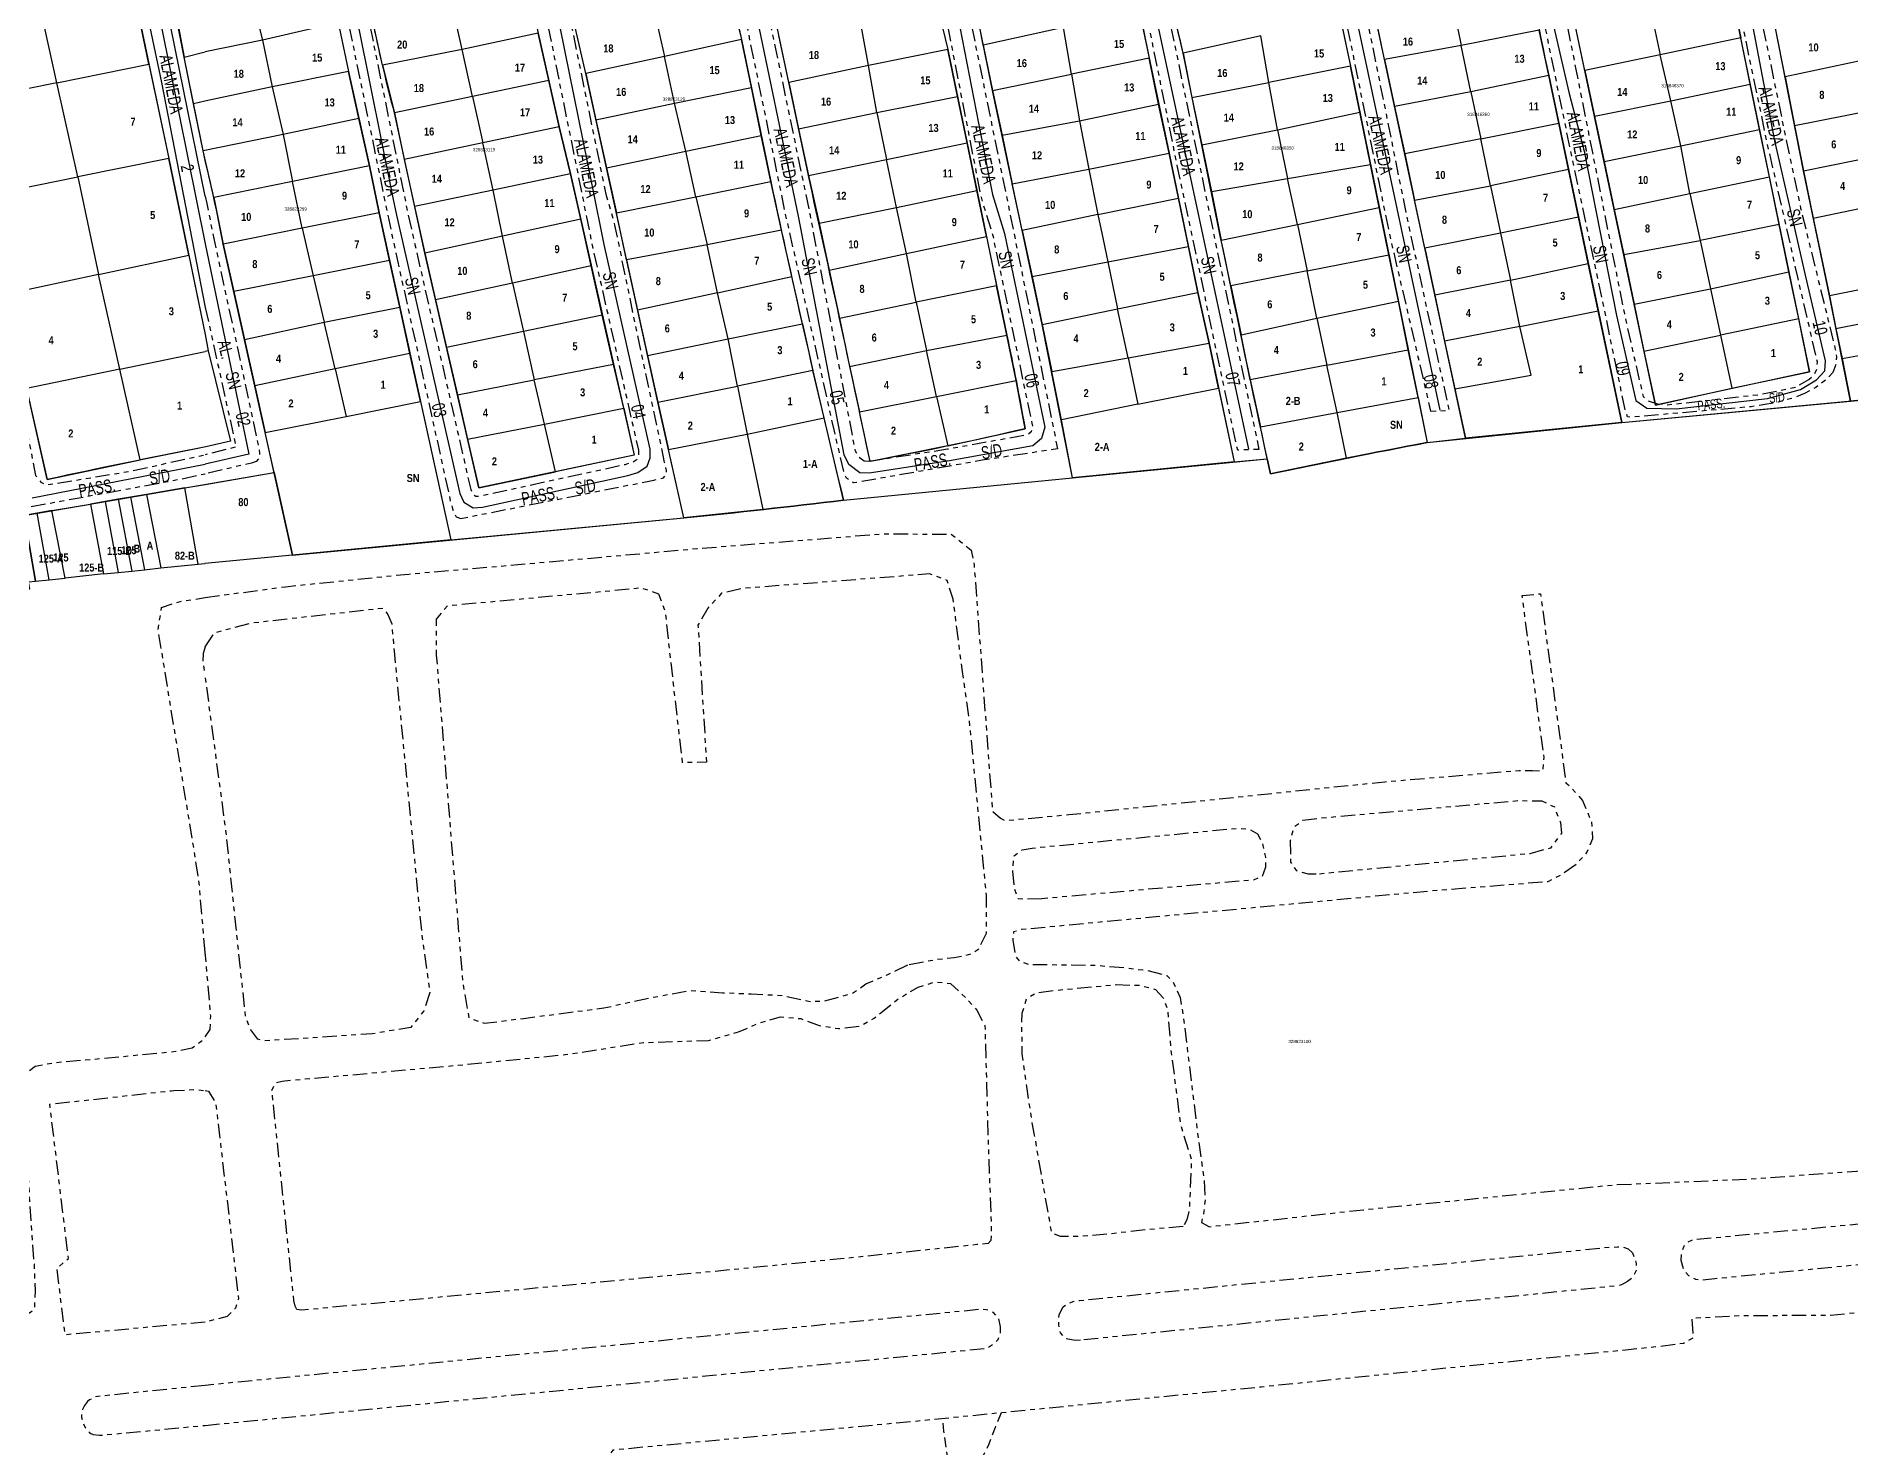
# Model space of a CAD drawing. Extents: x 205316 to 208372, y 4848714 to 4853250.
# Drawn here: x 205744 to 206310, y 4852124 to 4852565 of the extents above; entities that cross this region are included whole.
import ezdxf
from ezdxf.enums import TextEntityAlignment as Align

# ---------------------------------------------------------------- set-up
doc = ezdxf.new("R2010")
doc.units = 0
doc.header["$LTSCALE"] = 1.5
doc.header["$MEASUREMENT"] = 0
doc.linetypes.add('TRACO_15', pattern=[3, 2, -1])
doc.linetypes.add('TRACO_25', pattern=[8, 3, -1, 1, -1, 1, -1])
for name, color, linetype in [('CD-MALHA-LOTES', 40, 'CONTINUOUS'), ('CD_TXT_QUADRA', 7, 'CONTINUOUS'), ('RU-QUADRAS', 6, 'CONTINUOUS'), ('SV-CAMINHO-TRILHA', 20, 'CONTINUOUS'), ('SV-EIXO-RUA-N-PAV', 6, 'CONTINUOUS'), ('SV-EIXO-RUA-PAV', 20, 'CONTINUOUS'), ('SV-RUA-NAO-PAV-S-GUIA-C-GUIA', 7, 'CONTINUOUS'), ('SV-RUA-PAVIM-S-GUIA-C-GUIA', 7, 'CONTINUOUS'), ('SV-TXT-RUA-N-PAV-S-GUIA-C-GUIA', 7, 'CONTINUOUS'), ('SV-TXT-RUA-PAV-S-GUIA-C-GUIA', 7, 'CONTINUOUS'), ('Th_NmrPort', 7, 'CONTINUOUS')]:
    doc.layers.add(name, color=color, linetype=linetype)
doc.styles.add('ARIAL', font='arial.ttf')
doc.styles.add('ROMANS', font='arial.ttf', dxfattribs={"height": 0.2})
doc.styles.get("Standard").update_dxf_attribs({"font": 'swisscbo.ttf'})

msp = doc.modelspace()

# ---------------------------------------------------------------- linework, layer by layer
at = {"layer": 'CD-MALHA-LOTES', "linetype": 'Continuous'}
for p, q in [((205750, 4852550.11), (205746.13, 4852567.62)), ((205778.69, 4852555.94), (205776.28, 4852567.53)), ((205787.97, 4852567.53), (205789.78, 4852558.12)), ((205838.14, 4852567.53), (205841.09, 4852553.61)), ((205851.73, 4852555.56), (205849.04, 4852567.53)), ((205876.58, 4852560.54), (205874.99, 4852567.45)), ((205900.32, 4852565.56), (205876.58, 4852560.54)), ((205903.67, 4852550.82), (205900.32, 4852565.56)), ((205915.23, 4852553.02), (205911.87, 4852567.45)), ((205937.72, 4852567.45), (205939.75, 4852558.33)), ((205962.94, 4852567.47), (205963.86, 4852563.61)), ((205978.62, 4852550.2), (205975.5, 4852564.9)), ((206003.54, 4852555.48), (206001.32, 4852567.53)), ((206026.66, 4852567.34), (206028.31, 4852560.53)), ((206039.37, 4852561.86), (206038.3, 4852567.34)), ((206064.42, 4852567.34), (206039.37, 4852561.86)), ((206066.94, 4852552.76), (206064.42, 4852567.34)), ((206089.16, 4852567.55), (206091.18, 4852557.84)), ((206101.82, 4852559.4), (206099.97, 4852567.34)), ((206126.05, 4852564.78), (206101.82, 4852559.4)), ((206128.57, 4852550.2), (206126.05, 4852564.78)), ((206151.47, 4852567.55), (206154.04, 4852555.25)), ((206164.71, 4852557.36), (206162.6, 4852567.41)), ((206187.51, 4852567.41), (206188.69, 4852561.75)), ((206213.06, 4852566.57), (206188.69, 4852561.75)), ((206215.98, 4852552.4), (206213.06, 4852566.57)), ((206227.32, 4852553.94), (206224.35, 4852567.69)), ((206248.89, 4852567.57), (206250.77, 4852558.85)), ((206275.96, 4852564.15), (206250.77, 4852558.85)), ((206275.26, 4852567.57), (206275.96, 4852564.15)), ((206278.95, 4852549.68), (206275.96, 4852564.15)), ((206289.81, 4852551.98), (206286.92, 4852566.7)), ((205789.78, 4852558.12), (205796.32, 4852559.74)), ((205792.67, 4852543.54), (205789.78, 4852558.12)), ((205814.21, 4852563.37), (205796.32, 4852559.74)), ((205814.21, 4852563.37), (205817.24, 4852548.88)), ((205876.58, 4852560.54), (205851.73, 4852555.56)), ((205879.81, 4852545.86), (205876.58, 4852560.54)), ((205939.75, 4852558.33), (205915.23, 4852553.02)), ((205963.86, 4852563.61), (205939.75, 4852558.33)), ((205942.95, 4852543.74), (205939.75, 4852558.33)), ((205966.97, 4852548.67), (205963.86, 4852563.61)), ((206028.31, 4852560.53), (206003.54, 4852555.48)), ((206031.34, 4852545.8), (206028.31, 4852560.53)), ((206039.37, 4852561.86), (206042.21, 4852547.71)), ((206101.82, 4852559.4), (206104.52, 4852545.51)), ((206188.69, 4852561.75), (206164.71, 4852557.36)), ((206191.71, 4852547.28), (206188.69, 4852561.75)), ((206250.77, 4852558.85), (206227.32, 4852553.94)), ((206254.11, 4852544.48), (206250.77, 4852558.85)), ((205750, 4852550.11), (205778.69, 4852555.94)), ((205778.69, 4852555.94), (205784.92, 4852526.45)), ((205841.09, 4852553.61), (205817.24, 4852548.88)), ((205844.29, 4852538.94), (205841.09, 4852553.61)), ((205851.73, 4852555.56), (205855.41, 4852540.67)), ((205915.23, 4852553.02), (205918.29, 4852538.57)), ((206003.54, 4852555.48), (205978.62, 4852550.2)), ((206006.15, 4852540.77), (206003.54, 4852555.48)), ((206042.21, 4852547.71), (206066.94, 4852552.76)), ((206091.18, 4852557.84), (206066.94, 4852552.76)), ((206066.94, 4852552.76), (206069.37, 4852538.23)), ((206094.13, 4852543.46), (206091.18, 4852557.84)), ((206154.04, 4852555.25), (206128.57, 4852550.2)), ((206156.94, 4852540.9), (206154.04, 4852555.25)), ((206164.71, 4852557.36), (206167.84, 4852542.72)), ((206227.32, 4852553.94), (206230.27, 4852539.63)), ((206314.37, 4852557.2), (206289.81, 4852551.98)), ((205750, 4852550.11), (205720.36, 4852544.05)), ((205756.48, 4852520.71), (205750, 4852550.11)), ((205817.24, 4852548.88), (205796.23, 4852544.35)), ((205817.24, 4852548.88), (205820.64, 4852533.99)), ((205903.67, 4852550.82), (205879.81, 4852545.86)), ((205906.93, 4852536.37), (205903.67, 4852550.82)), ((205942.95, 4852543.74), (205966.97, 4852548.67)), ((205969.98, 4852533.62), (205966.97, 4852548.67)), ((205978.62, 4852550.2), (205981.69, 4852535.69)), ((206042.21, 4852547.71), (206045.22, 4852533.7)), ((206104.52, 4852545.51), (206128.57, 4852550.2)), ((206131.27, 4852535.44), (206128.57, 4852550.2)), ((206191.71, 4852547.28), (206167.84, 4852542.72)), ((206215.98, 4852552.4), (206191.71, 4852547.28)), ((206191.71, 4852547.28), (206194.79, 4852532.55)), ((206219.12, 4852537.49), (206215.98, 4852552.4)), ((206254.11, 4852544.48), (206278.95, 4852549.68)), ((206281.86, 4852535.53), (206278.95, 4852549.68)), ((206289.81, 4852551.98), (206292.79, 4852536.81)), ((205796.23, 4852544.35), (205792.67, 4852543.54)), ((205795.69, 4852528.81), (205792.67, 4852543.54)), ((205879.81, 4852545.86), (205855.41, 4852540.67)), ((205879.81, 4852545.86), (205883.01, 4852531.33)), ((205918.29, 4852538.57), (205942.95, 4852543.74)), ((205946.44, 4852528.75), (205942.95, 4852543.74)), ((206006.15, 4852540.77), (206031.34, 4852545.8)), ((206034.31, 4852531.31), (206031.34, 4852545.8)), ((206069.37, 4852538.23), (206094.13, 4852543.46)), ((206097.42, 4852528.13), (206094.13, 4852543.46)), ((206104.52, 4852545.51), (206107.64, 4852530.67)), ((206167.84, 4852542.72), (206171.03, 4852527.86)), ((206230.27, 4852539.63), (206254.11, 4852544.48)), ((206257.22, 4852530.36), (206254.11, 4852544.48)), ((206292.79, 4852536.81), (206317.51, 4852541.7)), ((205844.29, 4852538.94), (205820.64, 4852533.99)), ((205847.66, 4852524.12), (205844.29, 4852538.94)), ((205855.41, 4852540.67), (205858.5, 4852526.13)), ((205906.93, 4852536.37), (205883.01, 4852531.33)), ((205910.44, 4852521.61), (205906.93, 4852536.37)), ((205918.29, 4852538.57), (205921.64, 4852523.54)), ((205981.69, 4852535.69), (206006.15, 4852540.77)), ((205981.69, 4852535.69), (205984.74, 4852521.09)), ((206006.15, 4852540.77), (206009.09, 4852526.11)), ((206045.22, 4852533.7), (206069.37, 4852538.23)), ((206069.37, 4852538.23), (206072.29, 4852523.16)), ((206131.27, 4852535.44), (206156.94, 4852540.9)), ((206160.29, 4852524.58), (206156.94, 4852540.9)), ((206194.79, 4852532.55), (206219.12, 4852537.49)), ((206222.18, 4852523.04), (206219.12, 4852537.49)), ((206230.27, 4852539.63), (206233.3, 4852525.46)), ((206257.22, 4852530.36), (206281.86, 4852535.53)), ((206284.92, 4852520.67), (206281.86, 4852535.53)), ((206292.79, 4852536.81), (206295.62, 4852522.55)), ((205820.64, 4852533.99), (205795.69, 4852528.81)), ((205820.64, 4852533.99), (205823.62, 4852519.29)), ((205883.01, 4852531.33), (205858.5, 4852526.13)), ((205886.26, 4852516.58), (205883.01, 4852531.33)), ((205946.44, 4852528.75), (205969.98, 4852533.62)), ((205972.99, 4852519.29), (205969.98, 4852533.62)), ((206009.09, 4852526.11), (206034.31, 4852531.31)), ((206037.34, 4852516.46), (206034.31, 4852531.31)), ((206045.22, 4852533.7), (206048.39, 4852518.57)), ((206107.64, 4852530.67), (206131.27, 4852535.44)), ((206107.64, 4852530.67), (206110.66, 4852516.13)), ((206131.27, 4852535.44), (206134.44, 4852520.2)), ((206194.79, 4852532.55), (206171.03, 4852527.86)), ((206197.84, 4852517.93), (206194.79, 4852532.55)), ((206233.3, 4852525.46), (206257.22, 4852530.36)), ((206260.12, 4852515.47), (206257.22, 4852530.36)), ((205784.92, 4852526.45), (205756.48, 4852520.71)), ((205791.16, 4852496.23), (205784.92, 4852526.45)), ((205798.97, 4852514.26), (205795.69, 4852528.81)), ((205847.66, 4852524.12), (205823.62, 4852519.29)), ((205850.69, 4852509.46), (205847.66, 4852524.12)), ((205858.5, 4852526.13), (205861.74, 4852511.48)), ((205921.64, 4852523.54), (205946.44, 4852528.75)), ((205949.61, 4852514.5), (205946.44, 4852528.75)), ((205984.74, 4852521.09), (206009.09, 4852526.11)), ((206012.3, 4852511.16), (206009.09, 4852526.11)), ((206072.29, 4852523.16), (206097.42, 4852528.13)), ((206100.36, 4852514.01), (206097.42, 4852528.13)), ((206134.44, 4852520.2), (206160.29, 4852524.58)), ((206163.06, 4852511.1), (206160.29, 4852524.58)), ((206171.03, 4852527.86), (206174.09, 4852513.45)), ((206233.3, 4852525.46), (206236.43, 4852510.53)), ((206295.62, 4852522.55), (206320.28, 4852527.63)), ((205726.97, 4852514.75), (205756.48, 4852520.71)), ((205756.48, 4852520.71), (205763.01, 4852490.18)), ((205823.62, 4852519.29), (205798.97, 4852514.26)), ((205826.64, 4852504.63), (205823.62, 4852519.29)), ((205910.44, 4852521.61), (205886.26, 4852516.58)), ((205913.63, 4852507.47), (205910.44, 4852521.61)), ((205921.64, 4852523.54), (205924.76, 4852509.43)), ((205949.61, 4852514.5), (205972.99, 4852519.29)), ((205976.34, 4852504.03), (205972.99, 4852519.29)), ((205984.74, 4852521.09), (205988.07, 4852506.25)), ((206048.39, 4852518.57), (206072.29, 4852523.16)), ((206051.48, 4852503.94), (206048.39, 4852518.57)), ((206072.29, 4852523.16), (206075.16, 4852508.96)), ((206110.66, 4852516.13), (206134.44, 4852520.2)), ((206137.49, 4852505.84), (206134.44, 4852520.2)), ((206222.18, 4852523.04), (206197.84, 4852517.93)), ((206225.31, 4852508.14), (206222.18, 4852523.04)), ((206260.12, 4852515.47), (206284.92, 4852520.67)), ((206287.99, 4852505.78), (206284.92, 4852520.67)), ((206295.62, 4852522.55), (206298.61, 4852507.77)), ((205798.97, 4852514.26), (205801.94, 4852499.7)), ((205886.26, 4852516.58), (205861.74, 4852511.48)), ((205889.13, 4852502.19), (205886.26, 4852516.58)), ((205924.76, 4852509.43), (205949.61, 4852514.5)), ((205949.61, 4852514.5), (205953.07, 4852499.43)), ((206012.3, 4852511.16), (206037.34, 4852516.46)), ((206040.37, 4852502.05), (206037.34, 4852516.46)), ((206075.16, 4852508.96), (206100.36, 4852514.01)), ((206103.47, 4852498.97), (206100.36, 4852514.01)), ((206110.66, 4852516.13), (206113.68, 4852500.97)), ((206174.09, 4852513.45), (206197.84, 4852517.93)), ((206177.27, 4852498.42), (206174.09, 4852513.45)), ((206197.84, 4852517.93), (206200.94, 4852503.09)), ((206236.43, 4852510.53), (206260.12, 4852515.47)), ((206260.12, 4852515.47), (206263.27, 4852500.82)), ((206298.61, 4852507.77), (206323.17, 4852512.98)), ((205850.69, 4852509.46), (205826.64, 4852504.63)), ((205853.92, 4852494.6), (205850.69, 4852509.46)), ((205861.74, 4852511.48), (205864.92, 4852496.82)), ((205913.63, 4852507.47), (205889.13, 4852502.19)), ((205916.86, 4852492.88), (205913.63, 4852507.47)), ((205927.96, 4852494.81), (205924.76, 4852509.43)), ((205988.07, 4852506.25), (206012.3, 4852511.16)), ((206015.33, 4852496.78), (206012.3, 4852511.16)), ((206075.16, 4852508.96), (206051.48, 4852503.94)), ((206075.16, 4852508.96), (206076.81, 4852501.12)), ((206137.49, 4852505.84), (206163.06, 4852511.1)), ((206166.06, 4852496.31), (206163.06, 4852511.1)), ((206225.31, 4852508.14), (206200.94, 4852503.09)), ((206228.34, 4852493.59), (206225.31, 4852508.14)), ((206236.43, 4852510.53), (206239.43, 4852496.42)), ((206298.61, 4852507.77), (206303.7, 4852483.56)), ((205826.64, 4852504.63), (205801.94, 4852499.7)), ((205826.64, 4852504.63), (205830.08, 4852489.84)), ((205889.13, 4852502.19), (205864.92, 4852496.82)), ((205892.27, 4852487.51), (205889.13, 4852502.19)), ((205976.34, 4852504.03), (205953.07, 4852499.43)), ((205979.54, 4852489.59), (205976.34, 4852504.03)), ((205988.07, 4852506.25), (205991.19, 4852491.52)), ((206015.33, 4852496.78), (206040.37, 4852502.05)), ((206040.37, 4852502.05), (206043.51, 4852486.65)), ((206051.48, 4852503.94), (206054.68, 4852489.57)), ((206113.68, 4852500.97), (206137.49, 4852505.84)), ((206137.49, 4852505.84), (206140.55, 4852491.35)), ((206200.94, 4852503.09), (206177.27, 4852498.42)), ((206200.94, 4852503.09), (206204.01, 4852488.4)), ((206287.99, 4852505.78), (206263.27, 4852500.82)), ((206291.04, 4852491), (206287.99, 4852505.78)), ((205763.01, 4852490.18), (205791.16, 4852496.23)), ((205791.16, 4852496.23), (205796.27, 4852471.47)), ((205801.94, 4852499.7), (205805.22, 4852484.94)), ((205864.92, 4852496.82), (205868.26, 4852482.26)), ((205953.07, 4852499.43), (205927.96, 4852494.81)), ((205956.33, 4852484.48), (205953.07, 4852499.43)), ((205991.19, 4852491.52), (206015.33, 4852496.78)), ((206018.36, 4852481.51), (206015.33, 4852496.78)), ((206076.81, 4852501.12), (206078.32, 4852494.17)), ((206078.32, 4852494.17), (206103.47, 4852498.97)), ((206106.39, 4852484.6), (206103.47, 4852498.97)), ((206116.69, 4852486.69), (206113.68, 4852500.97)), ((206140.55, 4852491.35), (206166.06, 4852496.31)), ((206169.05, 4852481.85), (206166.06, 4852496.31)), ((206177.27, 4852498.42), (206180.44, 4852483.73)), ((206239.43, 4852496.42), (206263.27, 4852500.82)), ((206239.43, 4852496.42), (206242.66, 4852480.93)), ((206263.27, 4852500.82), (206266.53, 4852485.71)), ((205763.01, 4852490.18), (205733.92, 4852483.92)), ((205769.64, 4852460.62), (205763.01, 4852490.18)), ((205853.92, 4852494.6), (205830.08, 4852489.84)), ((205857.08, 4852480.04), (205853.92, 4852494.6)), ((205916.86, 4852492.88), (205892.27, 4852487.51)), ((205920.35, 4852477.46), (205916.86, 4852492.88)), ((205927.96, 4852494.81), (205931.4, 4852479.08)), ((205991.19, 4852491.52), (205994.48, 4852476.51)), ((206054.68, 4852489.57), (206078.32, 4852494.17)), ((206078.32, 4852494.17), (206081.27, 4852479.5)), ((206140.55, 4852491.35), (206116.69, 4852486.69)), ((206143.61, 4852476.54), (206140.55, 4852491.35)), ((206204.01, 4852488.4), (206228.34, 4852493.59)), ((206231.46, 4852478.87), (206228.34, 4852493.59)), ((206266.53, 4852485.71), (206291.04, 4852491)), ((206294.08, 4852476.32), (206291.04, 4852491)), ((205830.08, 4852489.84), (205805.22, 4852484.94)), ((205805.22, 4852484.94), (205808.57, 4852469.88)), ((205830.08, 4852489.84), (205833.51, 4852475.26)), ((205892.27, 4852487.51), (205868.26, 4852482.26)), ((205892.27, 4852487.51), (205895.7, 4852472.36)), ((205956.33, 4852484.48), (205931.4, 4852479.08)), ((205956.33, 4852484.48), (205979.54, 4852489.59)), ((205959.63, 4852470.12), (205956.33, 4852484.48)), ((205982.85, 4852474.81), (205979.54, 4852489.59)), ((206043.51, 4852486.65), (206018.36, 4852481.51)), ((206046.73, 4852471.23), (206043.51, 4852486.65)), ((206054.68, 4852489.57), (206057.81, 4852474.6)), ((206081.27, 4852479.5), (206106.39, 4852484.6)), ((206109.93, 4852468.76), (206106.39, 4852484.6)), ((206116.69, 4852486.69), (206119.87, 4852471.39)), ((206204.01, 4852488.4), (206180.44, 4852483.73)), ((206207.02, 4852473.98), (206204.01, 4852488.4)), ((206242.66, 4852480.93), (206266.53, 4852485.71)), ((206266.53, 4852485.71), (206269.65, 4852471.25)), ((206328.01, 4852488.42), (206303.7, 4852483.56)), ((205833.51, 4852475.26), (205857.08, 4852480.04)), ((205860.25, 4852465.53), (205857.08, 4852480.04)), ((205868.26, 4852482.26), (205871.67, 4852467.44)), ((205931.4, 4852479.08), (205934.52, 4852464.86)), ((205994.48, 4852476.51), (206018.36, 4852481.51)), ((206018.36, 4852481.51), (206021.65, 4852466.41)), ((206057.81, 4852474.6), (206081.27, 4852479.5)), ((206084.63, 4852464.22), (206081.27, 4852479.5)), ((206143.61, 4852476.54), (206169.05, 4852481.85)), ((206172.13, 4852466.71), (206169.05, 4852481.85)), ((206180.44, 4852483.73), (206183.45, 4852469.42)), ((206207.02, 4852473.98), (206231.46, 4852478.87)), ((206238.8, 4852443.98), (206231.46, 4852478.87)), ((206242.66, 4852480.93), (206245.73, 4852466.3)), ((206303.7, 4852483.56), (206305.71, 4852473.36)), ((205808.57, 4852469.88), (205833.51, 4852475.26)), ((205836.88, 4852460.75), (205833.51, 4852475.26)), ((205920.35, 4852477.46), (205895.7, 4852472.36)), ((205923.85, 4852462.1), (205920.35, 4852477.46)), ((205959.63, 4852470.12), (205982.85, 4852474.81)), ((205982.85, 4852474.81), (205986.11, 4852460.24)), ((205994.48, 4852476.51), (205997.6, 4852461.5)), ((206057.81, 4852474.6), (206060.81, 4852459.88)), ((206119.87, 4852471.39), (206143.61, 4852476.54)), ((206143.61, 4852476.54), (206146.67, 4852461.86)), ((206207.02, 4852473.98), (206183.45, 4852469.42)), ((206210.46, 4852458.76), (206207.02, 4852473.98)), ((206294.08, 4852476.32), (206269.65, 4852471.25)), ((206297.46, 4852459.84), (206294.08, 4852476.32)), ((206305.71, 4852473.36), (206330.65, 4852478.3)), ((206305.71, 4852473.36), (206307.63, 4852463.99)), ((205796.27, 4852471.47), (205797.22, 4852466.35)), ((205808.57, 4852469.88), (205811.85, 4852455.47)), ((205895.7, 4852472.36), (205871.67, 4852467.44)), ((205871.67, 4852467.44), (205875.1, 4852452.61)), ((205895.7, 4852472.36), (205899.09, 4852457.29)), ((205934.52, 4852464.86), (205959.63, 4852470.12)), ((205962.57, 4852455.35), (205959.63, 4852470.12)), ((206021.65, 4852466.41), (206046.73, 4852471.23)), ((206049.6, 4852457.11), (206046.73, 4852471.23)), ((206084.63, 4852464.22), (206109.93, 4852468.76)), ((206112.8, 4852454.74), (206109.93, 4852468.76)), ((206122.76, 4852457.34), (206119.87, 4852471.39)), ((206183.45, 4852469.42), (206186.64, 4852454.51)), ((206245.73, 4852466.3), (206269.65, 4852471.25)), ((206269.65, 4852471.25), (206273.23, 4852454.64)), ((206307.63, 4852463.99), (206333.02, 4852468.62)), ((205769.64, 4852460.62), (205796.27, 4852466.13)), ((205797.22, 4852466.35), (205796.27, 4852466.13)), ((205797.22, 4852466.35), (205804.2, 4852438.12)), ((205860.25, 4852465.53), (205836.88, 4852460.75)), ((205863.52, 4852450.52), (205860.25, 4852465.53)), ((205923.85, 4852462.1), (205899.09, 4852457.29)), ((205927.04, 4852448.4), (205923.85, 4852462.1)), ((205934.52, 4852464.86), (205937.69, 4852450.34)), ((205997.6, 4852461.5), (206021.65, 4852466.41)), ((206024.76, 4852452.13), (206021.65, 4852466.41)), ((206060.81, 4852459.88), (206084.63, 4852464.22)), ((206084.63, 4852464.22), (206087.69, 4852449.68)), ((206146.67, 4852461.86), (206122.76, 4852457.34)), ((206146.67, 4852461.86), (206172.13, 4852466.71)), ((206149.86, 4852447.13), (206146.67, 4852461.86)), ((206175.18, 4852451.82), (206172.13, 4852466.71)), ((206245.73, 4852466.3), (206249.33, 4852449.33)), ((206307.63, 4852463.99), (206310.31, 4852450.65)), ((205769.64, 4852460.62), (205740.52, 4852454.6)), ((205776, 4852432.25), (205769.64, 4852460.62)), ((205836.88, 4852460.75), (205811.85, 4852455.47)), ((205836.88, 4852460.75), (205840.38, 4852445.88)), ((205875.1, 4852452.61), (205899.09, 4852457.29)), ((205902.29, 4852443.47), (205899.09, 4852457.29)), ((205986.11, 4852460.24), (205962.57, 4852455.35)), ((205989.65, 4852445.37), (205986.11, 4852460.24)), ((205997.6, 4852461.5), (206000.73, 4852447.34)), ((206024.76, 4852452.13), (206049.6, 4852457.11)), ((206052.43, 4852442.03), (206049.6, 4852457.11)), ((206063.76, 4852444.84), (206060.81, 4852459.88)), ((206122.76, 4852457.34), (206125.96, 4852442.66)), ((206186.64, 4852454.51), (206210.46, 4852458.76)), ((206273.23, 4852454.64), (206297.46, 4852459.84)), ((205740.52, 4852454.6), (205746.94, 4852426.13)), ((205811.85, 4852455.47), (205815.04, 4852440.79)), ((205840.38, 4852445.88), (205863.52, 4852450.52)), ((205863.52, 4852450.52), (205873.04, 4852407.26)), ((205875.1, 4852452.61), (205878.28, 4852438.71)), ((205937.69, 4852450.34), (205962.57, 4852455.35)), ((205962.57, 4852455.35), (205965.64, 4852440.36)), ((206000.73, 4852447.34), (206024.76, 4852452.13)), ((206024.76, 4852452.13), (206028.33, 4852436.64)), ((206087.69, 4852449.68), (206112.8, 4852454.74)), ((206112.8, 4852454.74), (206117.7, 4852431.71)), ((206149.86, 4852447.13), (206175.18, 4852451.82)), ((206175.18, 4852451.82), (206178.05, 4852437.73)), ((206186.64, 4852454.51), (206189.98, 4852439.02)), ((206238.8, 4852443.98), (206310.31, 4852450.65)), ((206249.33, 4852449.33), (206273.23, 4852454.64)), ((206310.31, 4852450.65), (206336.59, 4852453.24)), ((205815.04, 4852440.79), (205840.38, 4852445.88)), ((205902.29, 4852443.47), (205927.04, 4852448.4)), ((205927.04, 4852448.4), (205930.34, 4852433.72)), ((205937.69, 4852450.34), (205941.01, 4852435.51)), ((205965.64, 4852440.36), (205989.65, 4852445.37)), ((205995.68, 4852419.69), (205989.65, 4852445.37)), ((206003.98, 4852431.77), (206000.73, 4852447.34)), ((206087.69, 4852449.68), (206063.76, 4852444.84)), ((206067.26, 4852426.71), (206063.76, 4852444.84)), ((206125.96, 4852442.66), (206149.86, 4852447.13)), ((206152.79, 4852432.77), (206149.86, 4852447.13)), ((205817.86, 4852428.38), (205815.04, 4852440.79)), ((205878.28, 4852438.71), (205902.29, 4852443.47)), ((205905.74, 4852428.53), (205902.29, 4852443.47)), ((205941.01, 4852435.51), (205965.64, 4852440.36)), ((205965.64, 4852440.36), (205970.46, 4852416.77)), ((206028.33, 4852436.64), (206052.43, 4852442.03)), ((206128.01, 4852432.66), (206125.96, 4852442.66)), ((206189.98, 4852439.02), (206238.8, 4852443.98)), ((205796.55, 4852436.33), (205776, 4852432.25)), ((205804.2, 4852438.12), (205796.55, 4852436.33)), ((205878.28, 4852438.71), (205881.77, 4852423.57)), ((205930.34, 4852433.72), (205905.74, 4852428.53)), ((205945.87, 4852414.14), (205941.01, 4852435.51)), ((206028.33, 4852436.64), (206003.98, 4852431.77)), ((206178.05, 4852437.73), (206152.79, 4852432.77)), ((206178.05, 4852437.73), (206189.98, 4852439.02)), ((205746.94, 4852426.13), (205776, 4852432.25)), ((205796.29, 4852424.63), (205817.86, 4852428.38)), ((205817.86, 4852428.38), (205823.56, 4852402.52)), ((205881.77, 4852423.57), (205905.74, 4852428.53)), ((206117.7, 4852431.71), (206067.26, 4852426.71)), ((206117.7, 4852431.71), (206128.01, 4852432.66)), ((206129.09, 4852427.89), (206128.01, 4852432.66)), ((206152.79, 4852432.77), (206129.09, 4852427.89)), ((205789.93, 4852423.53), (205778.02, 4852421.48)), ((205789.93, 4852423.53), (205796.29, 4852424.63)), ((205794.14, 4852399.75), (205789.93, 4852423.53)), ((205995.68, 4852419.69), (206067.26, 4852426.71)), ((205748.4, 4852416.44), (205743.82, 4852415.62)), ((205748.4, 4852416.44), (205760.5, 4852418.47)), ((205752.59, 4852395.34), (205748.4, 4852416.44)), ((205765.02, 4852419.25), (205760.5, 4852418.47)), ((205760.5, 4852418.47), (205764.59, 4852396.63)), ((205769.14, 4852419.96), (205765.02, 4852419.25)), ((205765.02, 4852419.25), (205769.15, 4852397.1)), ((205772.98, 4852420.62), (205769.14, 4852419.96)), ((205769.14, 4852419.96), (205773.42, 4852397.55)), ((205778.02, 4852421.48), (205772.98, 4852420.62)), ((205772.98, 4852420.62), (205777.35, 4852397.97)), ((205778.02, 4852421.48), (205782.5, 4852398.51)), ((205970.46, 4852416.77), (205945.87, 4852414.14)), ((205970.46, 4852416.77), (205995.68, 4852419.69)), ((205747.61, 4852394.77), (205743.82, 4852415.62)), ((205873.04, 4852407.26), (205945.87, 4852414.14)), ((205873.04, 4852407.26), (205823.56, 4852402.52)), ((205782.5, 4852398.51), (205794.14, 4852399.75)), ((205794.14, 4852399.75), (205796.15, 4852399.96)), ((205823.56, 4852402.52), (205796.15, 4852399.96)), ((205743.27, 4852394.36), (205747.61, 4852394.77)), ((205747.61, 4852394.77), (205752.59, 4852395.34)), ((205764.59, 4852396.63), (205752.59, 4852395.34)), ((205764.59, 4852396.63), (205769.15, 4852397.1)), ((205769.15, 4852397.1), (205773.42, 4852397.55)), ((205773.42, 4852397.55), (205777.35, 4852397.97)), ((205777.35, 4852397.97), (205782.5, 4852398.51))]:
    msp.add_line(p, q, dxfattribs=at)
at = {"layer": 'CD-MALHA-LOTES', "linetype": 'Continuous', "flags": 128}
for points in [[(205813.17, 4852567.46), (205814.21, 4852563.37)], [(205830.83, 4852567.27), (205814.21, 4852563.37)], [(205743.82, 4852415.62), (205739.77, 4852414.9), (205743.27, 4852394.36)]]:
    msp.add_lwpolyline(points, dxfattribs=at)
at = {"layer": 'RU-QUADRAS', "linetype": 'Continuous'}
for points in [[(205981.41, 4852838.42), (206031.96, 4852848.44), (206079.68, 4852612.35), (206097.42, 4852528.13), (206106.39, 4852484.6), (206109.93, 4852468.76), (206117.7, 4852431.71), (206067.26, 4852426.71), (206057.81, 4852474.6), (206042.21, 4852547.71), (206038.3, 4852567.34), (206031.92, 4852595.47)], [(206256.6, 4852717.39), (206305.97, 4852727.93), (206352.83, 4852493.28), (206354.74, 4852483.07), (206360.38, 4852455.44), (206310.31, 4852450.65), (206303.7, 4852483.56), (206295.62, 4852522.55), (206286.72, 4852567.7)], [(206196.03, 4852705.49), (206245.19, 4852715.34), (206269.84, 4852593.45), (206297.46, 4852459.84), (206249.33, 4852449.33), (206224.35, 4852567.69)]]:
    msp.add_lwpolyline(points, close=True, dxfattribs=at)
for points in [[(205921.08, 4852826.95), (205971.82, 4852837.25), (206026.66, 4852567.34), (206028.31, 4852560.53), (206046.73, 4852471.23, -0.007509), (206052.43, 4852442.03, -0.011318), (206003.98, 4852431.77, 0.002937), (205984.74, 4852521.09), (205974.96, 4852567.53)], [(205673.98, 4852775.51), (205731.46, 4852786.66), (205776.28, 4852567.53), (205784.92, 4852526.45), (205796.29, 4852471.47), (205797.22, 4852466.35), (205804.2, 4852438.12), (205796.55, 4852436.33, 0.005787), (205746.94, 4852426.13), (205720.36, 4852544.05), (205715.35, 4852567.53)], [(206136.84, 4852693), (206185.34, 4852703.66), (206207.36, 4852596.87, 0.00864), (206215.98, 4852552.4), (206238.8, 4852443.98), (206189.98, 4852439.03), (206158.44, 4852586.77)], [(206076.54, 4852682.03), (206127.23, 4852692.24), (206147.82, 4852584.67), (206154.04, 4852555.25), (206178.05, 4852437.73, 0.004589), (206129.09, 4852427.89, -0.003782), (206101.82, 4852559.4, -0.010266), (206095.28, 4852589.52)], [(205896.51, 4852645.19), (205944.57, 4852655.29), (205960.66, 4852577.99), (205963.86, 4852563.61), (205972.99, 4852519.29, 0.006566), (205995.68, 4852419.69, -0.004359), (205945.87, 4852414.14), (205937.69, 4852450.34), (205915.23, 4852553.02), (205911.87, 4852567.45), (205909.13, 4852582.4)], [(205835.89, 4852633.3), (205884.79, 4852642.99), (205897.21, 4852579.72), (205906.93, 4852536.37), (205910.44, 4852521.61), (205930.34, 4852433.72), (205881.77, 4852423.57), (205864.92, 4852496.82), (205855.41, 4852540.67, -0.010618), (205849.04, 4852567.53), (205845.43, 4852584.76)], [(205777.29, 4852621.72, -0.006395), (205825.3, 4852631.35), (205838.14, 4852567.53), (205841.09, 4852553.61), (205847.66, 4852524.12), (205850.69, 4852509.46), (205873.04, 4852407.26), (205823.56, 4852402.52), (205801.94, 4852499.7, 0.013287), (205796.42, 4852525.26), (205789.78, 4852558.12)]]:
    msp.add_lwpolyline(points, format="xyb", close=True, dxfattribs=at)
msp.add_lwpolyline([(205521.71, 4851985.15, -0.000702), (205582.06, 4852380.28), (205684.08, 4852387.6), (205741.48, 4852391.97), (205741.08, 4852394.14), (205743.27, 4852394.36), (205739.77, 4852414.9), (205817.86, 4852428.38), (205823.56, 4852402.52), (205945.87, 4852414.14, 0.004359), (205995.68, 4852419.69), (206128.01, 4852432.66), (206129.09, 4852427.89, -0.004589), (206178.05, 4852437.73), (206238.8, 4852443.98), (206360.38, 4852455.44)], format="xyb", dxfattribs=at)
at = {"layer": 'SV-CAMINHO-TRILHA', "linetype": 'TRACO_15', "flags": 128}
for points in [[(206044.99, 4852134.53), (206043.04, 4852130), (206041.15, 4852124.8), (206038.79, 4852120.08), (206036.21, 4852115.42), (206033.77, 4852110.7), (206031.17, 4852106.31), (206030.16, 4852105.42)], [(206054.16, 4852039.74), (206054.18, 4852044.89), (206054.02, 4852050.31), (206053.41, 4852055.57), (206051.58, 4852060.97), (206049.14, 4852065.73), (206046.78, 4852070.88), (206045.09, 4852076.25), (206043.03, 4852081.13), (206040.49, 4852085.94), (206037.27, 4852090.18), (206033.59, 4852094.3), (206031.88, 4852099.7), (206030.16, 4852105.42), (206029.5, 4852110.7), (206028.65, 4852116.72), (206027.97, 4852122.77), (206027.07, 4852128.76), (206026.67, 4852132.71)]]:
    msp.add_lwpolyline(points, dxfattribs=at)
at = {"layer": 'SV-EIXO-RUA-N-PAV', "flags": 128}
for points in [[(205844.17, 4852567.53), (205854.97, 4852514.12), (205856.05, 4852508.77), (205875.84, 4852421.83), (205877.12, 4852419.07), (205879.98, 4852417.27), (205882.91, 4852417.48), (205928.38, 4852427.4), (205931.48, 4852428.3), (205934.4, 4852430.36), (205935.32, 4852432.96), (205935.32, 4852435.68), (205920.92, 4852499.58), (205917.27, 4852517.69), (205907.22, 4852567.53)], [(206032.01, 4852567.53), (206040.81, 4852522.5), (206042.23, 4852515.22), (206045.98, 4852502.99), (206058.13, 4852444.51), (206058.55, 4852442.54), (206057.56, 4852438.92), (206054.89, 4852436.7), (206028.8, 4852431.97), (206003.69, 4852428.09), (206000.82, 4852428.28), (205997.38, 4852430.87), (205995.93, 4852433.87), (205981.75, 4852507.95), (205979.47, 4852518.95), (205969.4, 4852567.53)], [(206094.02, 4852567.53), (206122.21, 4852435.59)], [(206156.49, 4852567.53), (206181.96, 4852447.8)], [(206217.63, 4852567.53), (206222.23, 4852547.2), (206227.02, 4852528.79), (206237.2, 4852477.41), (206243.21, 4852450.86), (206246.68, 4852448.43), (206255.84, 4852448.26), (206284.31, 4852451.43), (206294.63, 4852454.26), (206299.63, 4852457.25), (206302.25, 4852460.14), (206302.43, 4852463.18), (206296.18, 4852489.98), (206291.75, 4852509.73), (206286.65, 4852531.94), (206279.84, 4852567.53)], [(205796.32, 4852499.82), (205809.95, 4852434.12), (205796.32, 4852430.94)], [(205742.23, 4852420.44), (205796.32, 4852430.94)]]:
    msp.add_lwpolyline(points, dxfattribs=at)
at = {"layer": 'SV-EIXO-RUA-PAV', "flags": 128}
msp.add_lwpolyline([(205782.67, 4852567.53), (205796.32, 4852499.82)], dxfattribs=at)
at = {"layer": 'SV-RUA-NAO-PAV-S-GUIA-C-GUIA', "linetype": 'TRACO_25', "flags": 128}
for points in [[(205841.29, 4852567.53), (205852.16, 4852514.59), (205854.68, 4852502.27), (205872.88, 4852419.49), (205873.57, 4852416.95), (205874.69, 4852414.49), (205876.16, 4852413.97), (205936.46, 4852425.94), (205939.47, 4852426.68), (205940.36, 4852427.59), (205940.45, 4852428.94), (205939.81, 4852431.5), (205930.32, 4852476.38), (205924.32, 4852505.65), (205921.67, 4852514.79), (205921.16, 4852517.27), (205910.87, 4852567.53)], [(205847.84, 4852567.53), (205858.49, 4852514.83), (205859.56, 4852509.53), (205879.25, 4852423), (205879.93, 4852421.55), (205880.9, 4852420.93), (205882.4, 4852421.04), (205927.5, 4852430.88), (205929.91, 4852431.58), (205931.4, 4852432.63), (205931.73, 4852433.58), (205931.73, 4852435.28), (205917.41, 4852498.83), (205913.75, 4852516.98), (205903.56, 4852567.53)], [(206035.78, 4852567.53), (206045.06, 4852522.1), (206048, 4852507.74), (206062.56, 4852435.75), (206039, 4852432.15), (205998.94, 4852425.07), (205996.61, 4852426.52), (205995.86, 4852428.18), (205992.88, 4852441.27), (205977.55, 4852509.34), (205975.5, 4852519.39), (205965.66, 4852567.53)], [(206028.27, 4852567.53), (206037.2, 4852521.79), (206038.66, 4852514.33), (206042.41, 4852502.08), (206054.53, 4852443.75), (206054.77, 4852442.65), (206054.32, 4852441), (206053.29, 4852440.14), (206028.19, 4852435.59), (206003.53, 4852431.78), (206002.16, 4852431.87), (206000.3, 4852433.27), (205999.45, 4852435.03), (205985.36, 4852508.66), (205983.07, 4852519.68), (205973.15, 4852567.53)], [(206098, 4852567.53), (206106.87, 4852524.5), (206111.37, 4852502.67), (206125.45, 4852435.57), (206118.84, 4852435.33), (206100.9, 4852519.67), (206099.98, 4852524.23), (206091.2, 4852567.53)], [(206153.07, 4852567.53), (206161.38, 4852526.62), (206166.22, 4852502.82), (206179.08, 4852447.55), (206184.98, 4852447.7), (206172.18, 4852506.13), (206168, 4852526.88), (206159.82, 4852567.53)], [(206282.93, 4852567.53), (206290.3, 4852531.64), (206294.66, 4852510.95), (206305.52, 4852466.82), (206305.84, 4852464.49), (206305.74, 4852462.27), (206304.73, 4852459.63), (206302.65, 4852457.38), (206299.39, 4852454.9), (206295.89, 4852453.07), (206292.62, 4852451.67), (206287.62, 4852450.33), (206283.46, 4852449.56), (206279.23, 4852448.89), (206241.5, 4852445.6), (206240.62, 4852445.76), (206239.85, 4852448.07), (206233.96, 4852476.55), (206222.82, 4852529.02), (206214.92, 4852567.52)], [(206221.84, 4852567.52), (206225.9, 4852547.17), (206229.45, 4852529.27), (206239.62, 4852477.92), (206245.46, 4852452.12), (206246.84, 4852450.78), (206249.95, 4852449.81), (206253.13, 4852449.5), (206281.98, 4852452.73), (206293.31, 4852455.08), (206297.27, 4852457.38), (206298.94, 4852458.93), (206299.81, 4852460.77), (206299.94, 4852462.97), (206293.77, 4852489.42), (206289.33, 4852509.18), (206284.23, 4852531.41), (206276.73, 4852567.53)], [(205796.32, 4852514.67), (205796.78, 4852512.43), (205798.58, 4852503.54), (205812.98, 4852436.3), (205813.28, 4852434.42), (205813.26, 4852433.02), (205812.27, 4852431.74), (205810.74, 4852431.26), (205796.32, 4852427.97)], [(205796.32, 4852479.93), (205805.94, 4852436.31), (205796.32, 4852433.91)], [(205735.05, 4852466.43), (205737.93, 4852455.17), (205743.35, 4852427.36), (205744.97, 4852425.36), (205746.68, 4852424.47), (205772.67, 4852428.68), (205796.32, 4852433.91)], [(205737.5, 4852425.86), (205738.75, 4852417.2), (205751.08, 4852419.37), (205788.1, 4852426.18), (205796.32, 4852427.97)], [(205796.33, 4852389.29), (205821.35, 4852392.67), (205859.9, 4852396.62), (205894.02, 4852399.58), (205949.84, 4852404.56), (206008, 4852409.2), (206029.38, 4852409.05), (206035.56, 4852404.05), (206036.5, 4852399.44), (206042.22, 4852322.49), (206044.71, 4852320.31), (206046.23, 4852319.59), (206066.09, 4852321.46), (206164.81, 4852331.74), (206206.79, 4852335.25), (206210.92, 4852335.2), (206214.17, 4852335.15), (206214.57, 4852339.3), (206207.66, 4852389.95), (206213.41, 4852390.45), (206221.37, 4852331.39), (206222.88, 4852330.04), (206226.55, 4852325.85), (206229.31, 4852319.29), (206229.69, 4852313.89), (206227.94, 4852309.73), (206224.59, 4852305.9), (206219.59, 4852302.47), (206215.74, 4852300.49), (206178.99, 4852297.54), (206051.29, 4852285.53), (206048.83, 4852284.79), (206048.57, 4852282.27), (206049.4, 4852277.23), (206050.66, 4852275.67), (206053.57, 4852274.68), (206065, 4852274.51), (206074.35, 4852274.39), (206083.92, 4852273.62), (206090.71, 4852272.71), (206096.66, 4852271.18), (206098.57, 4852269.36), (206100.83, 4852264.35), (206101.76, 4852258.89), (206106.66, 4852219.02), (206108.38, 4852207.3), (206108.68, 4852201.14), (206108.19, 4852196.79), (206107.51, 4852194.04), (206109.99, 4852192.7), (206158.18, 4852198.01), (206236.63, 4852205.8), (206278.67, 4852207.61), (206331.46, 4852211.46), (206351.79, 4852211.07), (206390.96, 4852215.62), (206399.42, 4852216.01), (206401.04, 4852217.41), (206402.34, 4852225.02), (206402.96, 4852232.46), (206403.07, 4852240.51), (206402.88, 4852247.51), (206401.9, 4852258.09), (206402.13, 4852264.09), (206404.13, 4852274.21), (206406.17, 4852286.5), (206407.2, 4852294.61), (206409.02, 4852300.04), (206414.23, 4852311.92), (206419.2, 4852330.22), (206428.06, 4852379.07), (206431.32, 4852378.58)], [(205796.32, 4852278.36), (205794.3, 4852301.38), (205781.62, 4852379.26), (205782.68, 4852386.15), (205788.17, 4852387.98), (205796.33, 4852389.29)], [(205796.33, 4852373.83), (205799.34, 4852378.34), (205811.11, 4852381.41), (205851.82, 4852386), (205853.39, 4852383.93), (205854.56, 4852381.07), (205855.41, 4852371.46), (205864.08, 4852282.85), (205866.52, 4852265.84), (205864.62, 4852260.17), (205860.51, 4852254.97), (205848.43, 4852252.95), (205814.52, 4852250.72), (205812.73, 4852251.34), (205810.54, 4852254.17), (205808.94, 4852258.14), (205802.79, 4852316.44), (205796.98, 4852359.84), (205796.32, 4852365.06)], [(206431.32, 4852378.58), (206424.19, 4852340.71), (206416.32, 4852311.19), (206410.78, 4852296.72), (206409.25, 4852290.56), (206408.11, 4852284.03), (206406.28, 4852271.68), (206404.26, 4852262.66), (206404.03, 4852258.64), (206404.31, 4852254.84), (206406.22, 4852242.34), (206406.57, 4852234.44), (206406.64, 4852228.66), (206407.78, 4852216.28), (206410.32, 4852202.17), (206410.96, 4852195.57), (206409.97, 4852188.48), (206407.33, 4852184.32), (206402.89, 4852182.85), (206393.58, 4852180.17), (206366.74, 4852172.29), (206334.22, 4852168.08), (206304.05, 4852164.95), (206276.04, 4852164.86), (206260.72, 4852164.03), (206261.09, 4852157.9), (206258.07, 4852156.21), (206250.48, 4852155.21), (206126.14, 4852142.59), (206020.67, 4852132.12), (205923.69, 4852122.87), (205922.03, 4852120.7), (205921.71, 4852116.4), (205923.56, 4852109.08), (205922.72, 4852097.41), (205919.21, 4852088.76), (205911.57, 4852079.66), (205903.78, 4852072.66), (205894.82, 4852065.95), (205888.68, 4852060.73), (205883.35, 4852056.29), (205879.58, 4852051.8), (205874.82, 4852045.11), (205872.03, 4852041.72), (205870.39, 4852039.73), (205866.42, 4852035.28), (205865.25, 4852030.8), (205865.14, 4852026.79), (205863.13, 4852022.46), (205857.44, 4852020.16), (205796.31, 4852013.77)], [(205796.33, 4852373.83), (205795.7, 4852371.78), (205795.59, 4852368.64), (205796.32, 4852365.06)], [(205796.32, 4852252.02), (205797.91, 4852254.26), (205798.04, 4852258.63), (205796.32, 4852278.36)], [(205732.95, 4852151.33), (205735.19, 4852155.77), (205735.16, 4852161.34), (205737.55, 4852164.19), (205741.42, 4852165.81), (205743.03, 4852167.06), (205743.26, 4852172.69), (205742.94, 4852180.98), (205742.37, 4852188.14), (205741.18, 4852206.52), (205739.68, 4852222.73), (205738.81, 4852233.21), (205739.06, 4852238.34), (205740.49, 4852240.81), (205743.19, 4852242.85), (205749.18, 4852243.98), (205761.52, 4852245.04), (205787.18, 4852247.49), (205792.19, 4852248.63), (205795.52, 4852250.91), (205796.32, 4852252.02)], [(205796.31, 4852162.89), (205752.55, 4852158.9), (205749.99, 4852179.7), (205753.6, 4852182.76), (205747.76, 4852231.01), (205761.21, 4852232.45), (205785.76, 4852235.19), (205786.52, 4852235.2), (205792.68, 4852235.57), (205796.32, 4852235.2)], [(205796.32, 4852235.2), (205797.37, 4852235.09), (205799.58, 4852231.41), (205806.71, 4852170.19), (205805.78, 4852167.25), (205803.17, 4852164.69), (205796.92, 4852162.97), (205796.31, 4852162.89)], [(205796.31, 4852130.62), (206040.6, 4852154.74), (206042.64, 4852156.08), (206044.03, 4852157.42), (206044.71, 4852159.38), (206044.78, 4852161.43), (206044.19, 4852164.14), (206042.54, 4852165.86), (206040.42, 4852166.74), (206038.25, 4852166.82), (205796.31, 4852143.12)], [(205796.31, 4852143.12), (205762.04, 4852139.56), (205760.13, 4852138.59), (205759.5, 4852138.13), (205758.57, 4852136.81), (205757.98, 4852135.59), (205757.79, 4852134.97), (205757.65, 4852134.04), (205757.67, 4852133.2), (205758.09, 4852131.51), (205758.84, 4852129.92), (205759.38, 4852129.2), (205760.15, 4852128.38), (205760.58, 4852128.07), (205761.31, 4852127.8), (205763.33, 4852127.51), (205796.31, 4852130.62)]]:
    msp.add_lwpolyline(points, dxfattribs=at)
for points in [[(206016.23, 4852274.66), (206024.93, 4852276.22), (206030.32, 4852276.78), (206033.05, 4852277.34), (206035.68, 4852277.96), (206038.08, 4852279.65), (206040.32, 4852284.4), (206040.35, 4852296.3), (206035.06, 4852350.72), (206032.86, 4852366.16), (206029.95, 4852388.74), (206028.07, 4852394.59), (206022.52, 4852396.64), (205963.93, 4852392.08), (205957.61, 4852390.61), (205953.28, 4852385.94), (205950.24, 4852380.63), (205952.9, 4852337.84), (205945.45, 4852337.67), (205941.54, 4852371.34), (205940.16, 4852384.46), (205938.06, 4852390.31), (205932.55, 4852392.26), (205927.6, 4852391.75), (205871.95, 4852386.64), (205868.5, 4852382.49), (205868.51, 4852371.26), (205876.71, 4852269.33), (205878.67, 4852257.93), (205883.57, 4852256.27), (205895.79, 4852257.79), (205920.86, 4852261.06), (205935.28, 4852264.22), (205947.73, 4852266.49), (205957.93, 4852265.81), (205966.9, 4852265.41), (205976.52, 4852264.96), (205985.25, 4852263.1), (205989.92, 4852263.22), (205998.45, 4852265.68), (206002.7, 4852268.54), (206009.29, 4852271.4)], [(206143.39, 4852302.8), (206140.97, 4852302.83), (206137.36, 4852303.85), (206135.47, 4852306.6), (206135.38, 4852313.42), (206136.41, 4852317.56), (206139.14, 4852319.67), (206144.65, 4852320.4), (206206.54, 4852325.85), (206213.87, 4852325.71), (206217.77, 4852323.84), (206219.66, 4852318.96), (206220.01, 4852315.68), (206216.58, 4852311), (206210.05, 4852309.24)], [(206057.67, 4852295.17), (206052.84, 4852294.99), (206050.26, 4852295.12), (206049.17, 4852298.01), (206048.55, 4852303.81), (206048.99, 4852308.61), (206051.56, 4852310.47), (206054.62, 4852311.01), (206118.9, 4852317.21), (206122.7, 4852316.83), (206125, 4852315.43), (206126.52, 4852312.54), (206127.56, 4852308.12), (206127.52, 4852305.02), (206126.48, 4852302.04), (206123.76, 4852301.02)], [(205824.95, 4852166.79), (205824.44, 4852167.89), (205824.01, 4852169.59), (205817.13, 4852235.21), (205818.18, 4852237.67), (205820.34, 4852238.21), (205875.03, 4852243.13), (205908.8, 4852246.47), (205933.23, 4852250.23), (205953.44, 4852250.89), (205962.92, 4852253.59), (205969.49, 4852256.41), (205976.01, 4852258.22), (205982.35, 4852257.74), (205988.08, 4852255.51), (205994.27, 4852254.61), (206000.98, 4852255.42), (206005.33, 4852257.86), (206012.87, 4852263.93), (206019.07, 4852267.58), (206024.26, 4852269.16), (206029.16, 4852268.7), (206033.78, 4852264.34), (206037.4, 4852260.32), (206039.87, 4852255.56), (206040.89, 4852218.98), (206041.83, 4852193.53), (206041.78, 4852189.88), (206041.74, 4852188.41), (206040.85, 4852187.42), (206037.47, 4852187.09), (205986.56, 4852181.79), (205955.35, 4852178.72), (205826.37, 4852166.59)], [(206101.84, 4852192.73), (206091.35, 4852191.82), (206084.14, 4852191.06), (206076.95, 4852190.23), (206068.94, 4852189.68), (206063.44, 4852189.65), (206060.75, 4852190.79), (206060.01, 4852195.07), (206055.4, 4852221.25), (206054.65, 4852225.16), (206052.95, 4852236.45), (206051.55, 4852246.66), (206051.42, 4852255.44), (206051.55, 4852259.41), (206052.88, 4852263.97), (206056.01, 4852265.83), (206061.77, 4852266.53), (206080.85, 4852268.33), (206088.35, 4852268.11), (206093.21, 4852266.8), (206095.57, 4852264.17), (206096.95, 4852260.45), (206097.85, 4852248.92), (206100.98, 4852224.49), (206104.37, 4852213.72), (206103.74, 4852198.46), (206102.99, 4852194.87)], [(206381.94, 4852187.64), (206386.73, 4852188.23), (206389.29, 4852188.9), (206391.53, 4852190.32), (206392.3, 4852191.48), (206392.42, 4852193.08), (206392.09, 4852196.33), (206390.79, 4852198.4), (206388.43, 4852200.08), (206386.66, 4852200.5), (206384.51, 4852200.58), (206327.75, 4852194.91), (206260.91, 4852188.52), (206259.38, 4852187.81), (206258.24, 4852186.63), (206257.46, 4852184.76), (206257.31, 4852182.29), (206258.12, 4852179.28), (206259.62, 4852177.46), (206261.88, 4852176.31), (206264.15, 4852176.13), (206267.86, 4852176.51)], [(206069.69, 4852157.23), (206068.06, 4852157.13), (206065.12, 4852157.64), (206063.49, 4852159.56), (206062.95, 4852161.99), (206063.04, 4852165.29), (206064.37, 4852167.67), (206066.12, 4852168.82), (206067.75, 4852169.45), (206069.45, 4852169.66), (206233.37, 4852186.15), (206237.45, 4852186.42), (206239.23, 4852186.32), (206240.85, 4852185.78), (206242.16, 4852184.49), (206243.34, 4852181.22), (206243.28, 4852178.97), (206242.13, 4852176.71), (206240.61, 4852175.56), (206238.77, 4852174.51), (206237.47, 4852174.22)]]:
    msp.add_lwpolyline(points, close=True, dxfattribs=at)
at = {"layer": 'SV-RUA-PAVIM-S-GUIA-C-GUIA', "flags": 128}
for points in [[(205779.01, 4852567.53), (205782.68, 4852550.23), (205796.32, 4852479.93)], [(205796.32, 4852514.67), (205785.58, 4852567.53)]]:
    msp.add_lwpolyline(points, dxfattribs=at)

# ---------------------------------------------------------------- texts
at = {"layer": 'CD_TXT_QUADRA', "color": 7, "linetype": 'Continuous', "style": 'ROMANS'}
for s, p in [('318846370', (206254.67, 4852549.2)), ('328823129', (205942.71, 4852545.01)), ('318846360', (206194.04, 4852540.25)), ('318846350', (206132.89, 4852529.72)), ('328823119', (205883.42, 4852529.21)), ('328822299', (205824.57, 4852510.68)), ('328823100', (206138.16, 4852250.57))]:
    msp.add_text(s, height=1, dxfattribs=at).set_placement(p, align=Align.MIDDLE)
at = {"layer": 'SV-TXT-RUA-N-PAV-S-GUIA-C-GUIA', "style": 'ARIAL', "width": 0.7}
for s, height, rotation, p in [('ALAMEDA                   SN                            10', 4, 283, (206281.44, 4852548.51)), ('ALAMEDA                     SN                                  05', 4, 282, (205973.86, 4852535.53)), ('ALAMEDA                    SN                               06', 4, 282, (206035.61, 4852536.58)), ('ALAMEDA                        SN                             07', 4, 282, (206097.94, 4852539.12)), ('ALAMEDA                     SN                                 08', 4, 282, (206159.62, 4852539.49)), ('ALAMEDA                      SN                             09', 4, 281, (206221.6, 4852540.67)), ('ALAMEDA                        SN                                03', 4, 282, (205849.34, 4852532.66)), ('ALAMEDA                      SN                                  04', 4, 282, (205911.55, 4852532.2)), ('AL.    SN       02', 4, 284, (205800.08, 4852469.17)), ('PASS.                 S/D', 3, 6, (206262.62, 4852447.69)), ('PASS.          S/D', 4, 10, (205757.16, 4852420.59))]:
    msp.add_text(s, height=height, rotation=rotation, dxfattribs=at).set_placement(p)
at = {"layer": 'SV-TXT-RUA-PAV-S-GUIA-C-GUIA', "style": 'ARIAL', "width": 0.7}
for s, rotation, p in [('ALAMEDA               2', 281, (205781.95, 4852558.5)), ('PASS.         S/D', 10, (206018.14, 4852428.71)), ('PASS.     S/D', 11, (205895.55, 4852418.09))]:
    msp.add_text(s, height=4, rotation=rotation, dxfattribs=at).set_placement(p)
at = {"layer": 'Th_NmrPort', "color": 1}
for s, p in [('16', (206170.42, 4852562.98)), ('15', (205829.7, 4852557.96)), ('20', (205856.26, 4852562.04)), ('18', (205920.66, 4852560.84)), ('18', (205984.87, 4852558.77)), ('15', (206080.19, 4852562.25)), ('15', (206142.67, 4852559.27)), ('13', (206205.28, 4852557.62)), ('10', (206297.12, 4852561.17)), ('18', (205805.2, 4852552.91)), ('17', (205893.04, 4852554.85)), ('15', (205953.84, 4852554.05)), ('16', (206049.8, 4852556.24)), ('16', (206112.45, 4852553.16)), ('13', (206268.03, 4852555.3)), ('18', (205861.46, 4852548.46)), ('16', (205924.66, 4852547.26)), ('15', (206019.69, 4852550.87)), ('13', (206083.36, 4852548.65)), ('14', (206174.89, 4852550.78)), ('14', (206237.39, 4852547.26)), ('8', (206300.52, 4852546.33)), ('13', (205833.59, 4852543.97)), ('17', (205894.64, 4852540.87)), ('16', (205988.67, 4852544.22)), ('14', (206053.6, 4852542.01)), ('13', (206145.38, 4852545.36)), ('11', (206209.75, 4852542.74)), ('11', (206271.43, 4852541.07)), ('7', (205772.96, 4852537.91)), ('14', (205804.81, 4852537.75)), ('16', (205864.66, 4852534.88)), ('13', (205958.64, 4852538.47)), ('13', (206022.23, 4852536)), ('14', (206114.48, 4852539.25)), ('11', (205837.09, 4852529.2)), ('14', (205928.26, 4852532.48)), ('14', (205991.2, 4852529.04)), ('11', (206086.84, 4852533.47)), ('11', (206149.12, 4852530.09)), ('12', (206240.49, 4852533.96)), ('6', (206304.24, 4852530.87)), ('13', (205898.64, 4852526.09)), ('11', (205961.44, 4852524.49)), ('12', (206054.55, 4852527.46)), ('12', (206117.54, 4852523.99)), ('9', (206212.14, 4852528.15)), ('9', (206274.53, 4852525.92)), ('12', (205805.59, 4852521.82)), ('14', (205867.06, 4852520.1)), ('11', (206026.66, 4852521.77)), ('9', (206090.32, 4852518.29)), ('10', (206180.55, 4852521.31)), ('10', (206243.89, 4852519.74)), ('4', (206307.02, 4852517.89)), ('9', (205839.03, 4852514.82)), ('11', (205902.24, 4852512.51)), ('12', (205932.25, 4852516.9)), ('12', (205993.42, 4852514.81)), ('10', (206058.67, 4852511.96)), ('9', (206152.85, 4852516.52)), ('7', (206214.22, 4852514.16)), ('7', (206277.93, 4852512.01)), ('5', (205779.11, 4852508.79)), ('10', (205807.53, 4852508.22)), ('12', (205871.05, 4852506.51)), ('9', (205964.64, 4852509.31)), ('9', (206029.51, 4852506.58)), ('10', (206120.26, 4852509.06)), ('8', (206182.64, 4852507.31)), ('10', (205933.45, 4852503.32)), ('7', (206092.54, 4852504.37)), ('7', (206155.91, 4852501.94)), ('8', (206246.06, 4852504.59)), ('7', (205842.92, 4852499.67)), ('9', (205905.43, 4852498.13)), ('7', (205967.83, 4852494.53)), ('10', (205997.22, 4852499.62)), ('8', (206061.52, 4852498.04)), ('8', (206125.01, 4852495.49)), ('5', (206217.2, 4852500.17)), ('5', (206280.41, 4852496.24)), ('8', (205811.03, 4852493.45)), ('10', (205875.05, 4852491.34)), ('7', (206032.04, 4852493.3)), ('5', (206094.44, 4852489.5)), ('6', (206187.11, 4852491.54)), ('6', (206249.77, 4852490.06)), ('5', (205846.42, 4852483.74)), ('8', (205937.05, 4852488.14)), ('8', (206000.7, 4852485.71)), ('6', (206064.36, 4852483.49)), ('5', (206157.95, 4852487.01)), ('3', (206219.58, 4852483.5)), ('3', (205784.94, 4852478.71)), ('6', (205815.7, 4852479.46)), ('7', (205907.83, 4852482.95)), ('5', (205971.83, 4852480.15)), ('6', (206128.07, 4852480.9)), ('4', (206190.09, 4852478.14)), ('3', (206283.5, 4852482.02)), ('8', (205877.85, 4852477.35)), ('6', (205939.85, 4852473.36)), ('5', (206035.52, 4852476.22)), ('3', (206097.6, 4852473.69)), ('3', (206160.32, 4852472.08)), ('4', (206252.87, 4852474.6)), ('4', (205747.38, 4852469.65)), ('3', (205848.76, 4852471.69)), ('5', (205911.03, 4852467.77)), ('3', (205975.03, 4852466.57)), ('6', (206004.5, 4852470.52)), ('4', (206067.53, 4852470.21)), ('4', (206130.1, 4852466.65)), ('4', (205818.42, 4852463.92)), ('6', (205879.85, 4852462.17)), ('3', (206037.11, 4852461.98)), ('2', (206193.66, 4852462.96)), ('1', (206225.24, 4852460.58)), ('1', (206285.36, 4852465.63)), ('1', (205851.09, 4852455.76)), ('4', (205944.25, 4852458.58)), ('4', (206008.3, 4852455.66)), ('1', (206101.72, 4852460.09)), ('1', (206163.72, 4852456.81)), ('2', (206256.58, 4852458.21)), ('1', (205787.53, 4852449.27)), ('2', (205822.31, 4852449.93)), ('3', (205913.43, 4852453.39)), ('1', (205978.23, 4852450.59)), ('2', (206070.7, 4852453.13)), ('2-B', (206133.84, 4852450.71)), ('4', (205883.05, 4852446.99)), ('1', (206039.64, 4852448.07)), ('2', (205753.53, 4852440.53)), ('1', (205917.03, 4852438.61)), ('2', (205947.05, 4852443)), ('2', (206010.51, 4852441.42)), ('SN', (206166.43, 4852443.24)), ('2-A', (206074.18, 4852436.36)), ('2', (206137.91, 4852436.46)), ('SN', (205859.26, 4852426.61)), ('2', (205885.85, 4852431.82)), ('1-A', (205983.02, 4852431.02)), ('2-A', (205951.04, 4852423.83)), ('80', (205806.65, 4852419.09)), ('125', (205770.09, 4852404.07)), ('B', (205773.93, 4852404.55)), ('A', (205778.02, 4852405.51)), ('125-A', (205744.28, 4852401.43)), ('125', (205748.84, 4852401.79)), ('125-B', (205756.93, 4852398.64)), ('115-D', (205765.65, 4852403.83)), ('82-B', (205786.83, 4852402.36))]:
    msp.add_text(s, height=2.5, dxfattribs=at).set_placement(p, align=Align.MIDDLE_LEFT)

doc.saveas('drawing.dxf')
